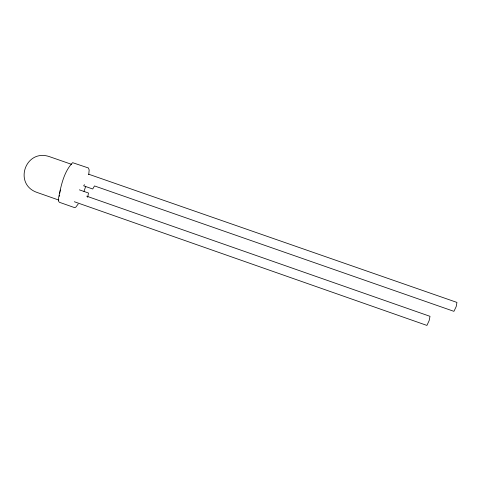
<?xml version="1.0" encoding="UTF-8"?>
<svg xmlns="http://www.w3.org/2000/svg" width="481" height="481" viewBox="0 0 481 481"><rect width="100%" height="100%" fill="white"/><g stroke="black" fill="none" stroke-linecap="round" stroke-linejoin="round"><path stroke-width="0.72" d="M88.744 174.669L89.171 170.003L88.438 167.995L72.625 162.668C63.684 171.988 60.949 186.147 58.478 198.461L58.658 201.413L59.397 202.291L74.663 207.654L75.806 207.161L78.193 204.01M87.65 197.3L88.51 193.037L79.377 189.845M85.756 186.261L83.989 191.36M84.415 184.626L83.694 185.84L92.719 188.997L94.492 185.931L453.926 311.345L456.168 306.668L456.95 302.423L88.636 174.194M71.669 164.376L49.194 156.559C25.289 148.617 13.227 184.235 37.049 192.442L58.772 200.072M86.694 196.176L430.014 316.33L429.112 320.707L426.918 325.421L74.327 201.737M59.259 196.29A18.999 3.445 -70.8 0 1 59.385 195.214M59.674 193.416A18.999 3.445 -70.8 0 1 59.933 192.111M60.083 191.432A18.999 3.445 -70.8 0 1 60.414 190.013"/></g></svg>
